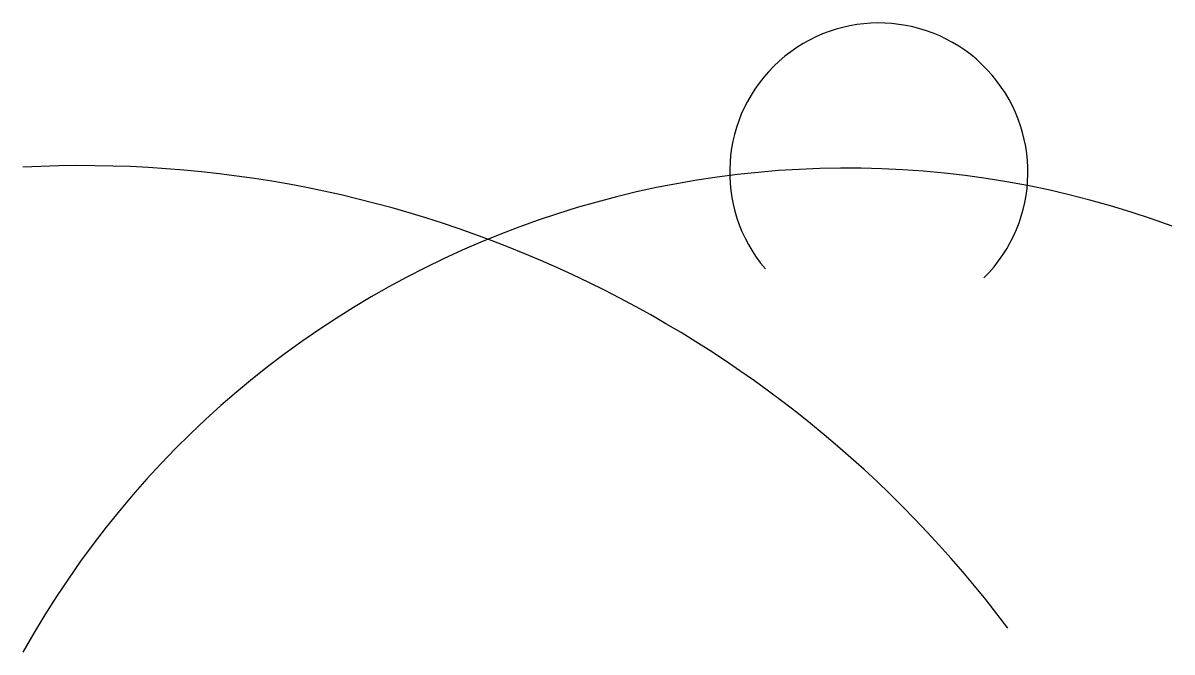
# Model space of a CAD drawing. Extents: x 0.16 to 9, y 13.72 to 18.56.
import ezdxf

# ---------------------------------------------------------------- set-up
doc = ezdxf.new("R2010")
doc.units = 0
doc.header["$MEASUREMENT"] = 0

msp = doc.modelspace()

# ---------------------------------------------------------------- linework, layer by layer
at = {"color": 4, "true_color": 0x00ffff}
msp.add_arc((6.745, 17.415), 1.1468, 314.81404, 220.47937, dxfattribs=at)
at = {"color": 2, "true_color": 0xffff00}
msp.add_arc((0.6151, 8.5553), 8.9094, 36.92515, 92.90766, dxfattribs=at)
at = {"color": 3, "true_color": 0x00ff00}
msp.add_arc((6.4995, 10.1888), 7.2556, 69.84109, 150.84444, dxfattribs=at)

doc.saveas('drawing.dxf')
